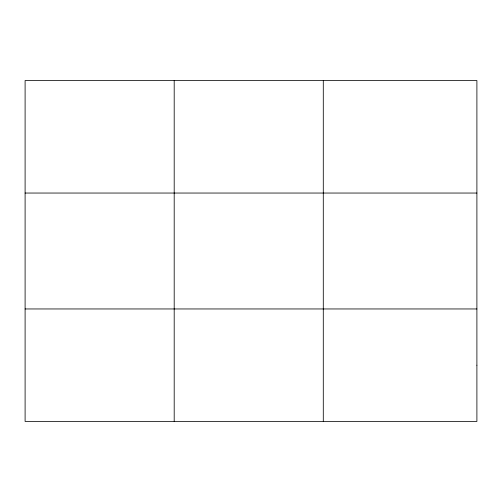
<?xml version="1.0" encoding="UTF-8"?>
<svg xmlns="http://www.w3.org/2000/svg" width="502" height="502" viewBox="0 0 502 502"><rect width="100%" height="100%" fill="white"/><g stroke="black" fill="none" stroke-linecap="round" stroke-linejoin="round"><path stroke-width="0.75" d="M174.194 80.546L174.194 421.454M323.288 80.546L323.288 421.454M25.1 193.044L476.9 193.044M25.1 308.956L476.9 308.956M476.9 365.205L476.9 421.454L25.1 421.454L25.1 80.546L476.9 80.546L476.9 365.205"/></g></svg>
